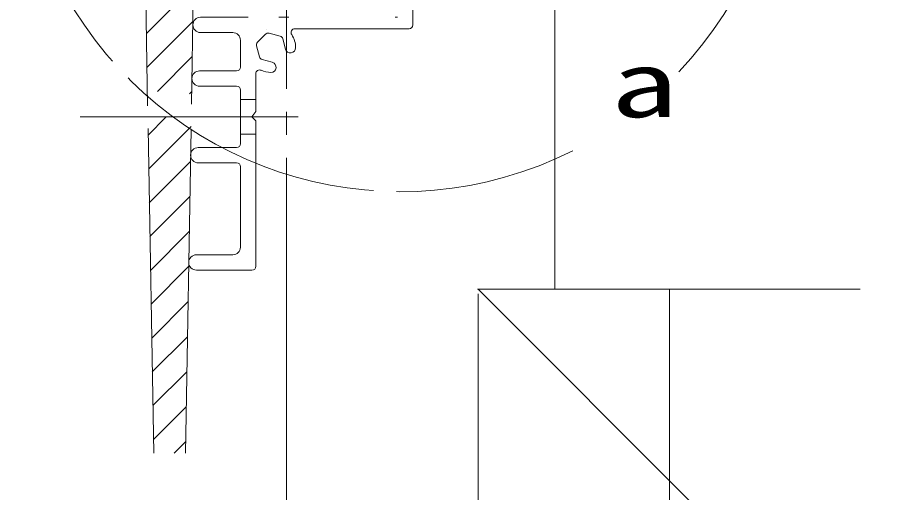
# Model space of a CAD drawing. Units: millimetres on the paper. Extents: x -305 to 305, y -152 to 152.
# Drawn here: x -218.28 to -180.77, y -73.65 to -52.97 of the extents above; entities that cross this region are included whole.
import ezdxf
from ezdxf.enums import TextEntityAlignment as Align

# ---------------------------------------------------------------- set-up
doc = ezdxf.new("R2010")
doc.units = ezdxf.units.MM
for name, pattern in [('LONG_CHAIN', [21, 18, -1, 1, -1]), ('LONG_DASHED2', [13, 12, -1]), ('LONG_DOUBLE_CHAIN', [21.8, 18, -1, 0.6, -0.6, 0.6, -1])]:
    doc.linetypes.add(name, pattern=pattern)
doc.layers.add('0-1_TV', color=7, linetype='Continuous', lineweight=9)
doc.styles.add('ＭＳ ゴシック', font='')
doc.styles.get('ＭＳ ゴシック').set_extended_font_data('MS Gothic')

msp = doc.modelspace()

# ---------------------------------------------------------------- linework, layer by layer
at = {"layer": '0-1_TV', "linetype": 'LONG_CHAIN'}
for p, q in [((-206.576, -17.084), (-206.576, -117.194)), ((-215.552, -57.301), (-206.07, -57.301))]:
    msp.add_line(p, q, dxfattribs=at)
at = {"layer": '0-1_TV', "linetype": 'LONG_DOUBLE_CHAIN'}
for p, q in [((-194.91, -64.801), (-194.91, -44.801)), ((-198.265, -64.801), (-181.619, -64.801)), ((-198.243, -104.801), (-198.243, -64.801)), ((-198.243, -64.801), (-158.243, -104.801))]:
    msp.add_line(p, q, dxfattribs=at)
at = {"layer": '0-1_TV'}
for p, q in [((-212.614, -56.817), (-212.745, -49.291)), ((-210.707, -56.75), (-210.576, -49.301)), ((-212.669, -53.681), (-210.617, -51.629)), ((-201.076, -52.21), (-201.076, -53.301)), ((-212.643, -55.152), (-210.644, -53.153)), ((-210.313, -52.968), (-208.243, -52.968)), ((-206.91, -52.968), (-206.479, -52.968)), ((-201.841, -52.968), (-201.743, -52.968)), ((-210.313, -53.634), (-208.91, -53.634)), ((-206.206, -53.468), (-201.243, -53.468)), ((-208.576, -53.968), (-208.576, -55.134)), ((-207.488, -53.709), (-207.835, -54.056)), ((-206.853, -53.793), (-207.327, -53.666)), ((-206.617, -54.353), (-206.735, -53.911)), ((-207.751, -54.691), (-207.878, -54.217)), ((-212.185, -56.191), (-210.67, -54.676)), ((-207.633, -54.809), (-207.191, -54.927)), ((-210.354, -55.301), (-208.743, -55.301)), ((-207.91, -55.428), (-207.91, -57.071)), ((-210.792, -56.294), (-210.697, -56.199)), ((-210.353, -55.968), (-208.743, -55.968)), ((-208.576, -56.134), (-208.576, -58.468)), ((-208.576, -56.551), (-207.91, -56.551)), ((-212.592, -58.094), (-211.818, -57.32)), ((-209.168, -57.301), (-207.238, -57.301)), ((-208.076, -57.301), (-207.91, -57.071)), ((-208.076, -57.301), (-207.91, -57.468)), ((-212.566, -59.565), (-210.723, -57.723)), ((-207.91, -57.468), (-207.91, -63.801)), ((-212.35, -71.924), (-212.596, -57.81)), ((-210.971, -71.924), (-210.726, -57.839)), ((-208.576, -58.051), (-207.91, -58.051)), ((-210.412, -58.634), (-208.743, -58.634)), ((-212.54, -61.036), (-210.75, -59.246)), ((-210.412, -59.301), (-208.743, -59.301)), ((-208.576, -59.468), (-208.576, -62.968)), ((-212.514, -62.507), (-210.777, -60.769)), ((-212.489, -63.978), (-210.803, -62.292)), ((-210.493, -63.301), (-208.91, -63.301)), ((-212.463, -65.449), (-210.83, -63.816)), ((-210.493, -63.968), (-208.076, -63.968)), ((-189.91, -64.801), (-189.91, -113.599)), ((-212.437, -66.92), (-210.856, -65.339)), ((-212.412, -68.391), (-210.883, -66.862)), ((-212.386, -69.862), (-210.91, -68.386)), ((-212.36, -71.333), (-210.936, -69.909)), ((-211.454, -71.924), (-210.963, -71.432))]:
    msp.add_line(p, q, dxfattribs=at)
at = {"layer": '0-1_TV', "linetype": 'LONG_DASHED2'}
msp.add_arc((-201.617, -43.886), 16.667, 316.555, 296.7165, dxfattribs=at)
at = {"layer": '0-1_TV'}
for centre, radius, start, end in [((-210.313, -53.301), 0.333, 90, 270), ((-208.91, -53.968), 0.333, 0, 90), ((-206.401, -53.815), 1.067, 163.3199, 163.5914), ((-206.206, -53.634), 0.167, 90, 212.7207), ((-201.243, -53.301), 0.167, 270, 0), ((-207.37, -53.827), 0.167, 75, 135), ((-206.896, -53.954), 0.167, 15, 75), ((-207.243, -54.301), 1.067, 0.4076, 32.7206), ((-207.717, -54.174), 0.167, 135, 195), ((-206.4, -54.295), 0.224, 195, 0.4076), ((-207.59, -54.648), 0.167, 195, 255), ((-208.743, -55.134), 0.167, 270, 0), ((-207.249, -55.144), 0.224, 269.5914, 75), ((-210.354, -55.634), 0.333, 90, 270), ((-207.743, -55.428), 0.167, 66.0832, 180), ((-207.243, -54.301), 1.067, 246.0832, 269.5914), ((-208.743, -56.134), 0.167, 0, 90), ((-208.743, -58.468), 0.167, 270, 0), ((-210.412, -58.968), 0.333, 90, 270), ((-208.743, -59.468), 0.167, 0, 90), ((-208.91, -62.968), 0.333, 270, 0), ((-210.493, -63.634), 0.333, 90, 270), ((-208.076, -63.801), 0.167, 270, 0)]:
    msp.add_arc(centre, radius, start, end, dxfattribs=at)

# ---------------------------------------------------------------- texts
at = {"layer": '0-1_TV', "style": 'ＭＳ ゴシック', "width": 1.5}
msp.add_text('a', height=2.886, dxfattribs=at).set_placement((-192.484, -58.178), align=Align.BOTTOM_LEFT)

doc.saveas('drawing.dxf')
